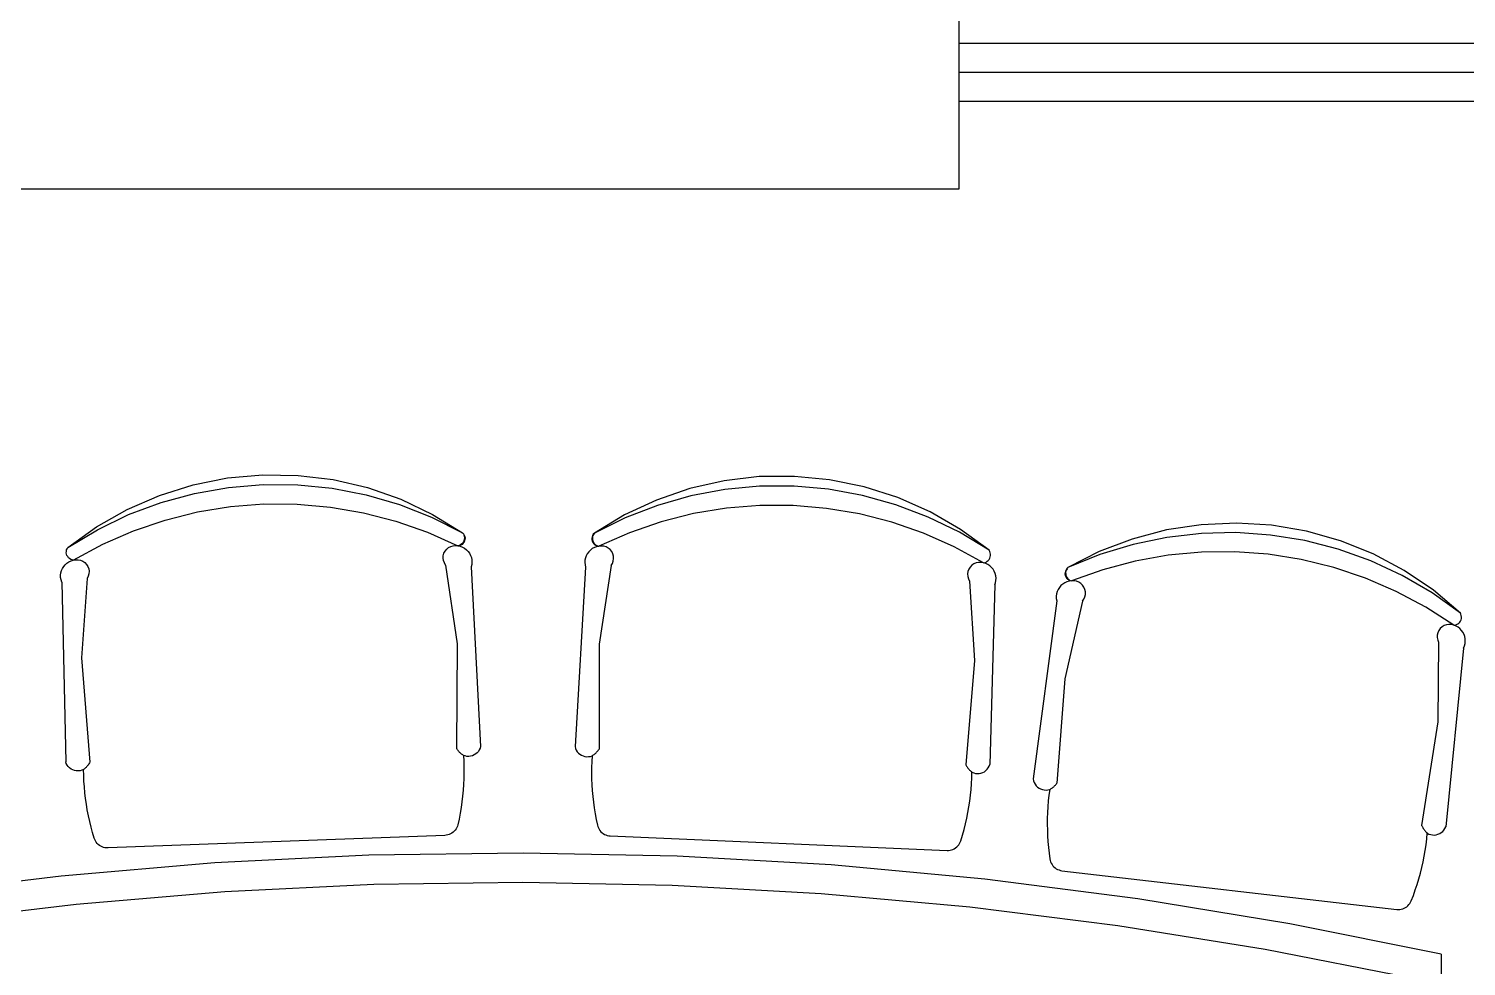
# Model space of a CAD drawing. Header units: centimetres. Extents: x 1966 to 8787, y 7398 to 12383.
# Drawn here: x 7991.4 to 8188.6, y 9424.1 to 9552.7 of the extents above; entities that cross this region are included whole.
import ezdxf

# ---------------------------------------------------------------- set-up
doc = ezdxf.new("R2010")
doc.units = ezdxf.units.CM

msp = doc.modelspace()

# ---------------------------------------------------------------- linework, layer by layer
for p, q in [((8118.96, 9554.73), (8118.96, 9550.73)), ((8299.51, 9550.73), (8118.96, 9550.73)), ((8118.96, 9550.73), (8118.96, 9546.73)), ((8295.51, 9546.73), (8118.96, 9546.73)), ((8118.96, 9546.73), (8118.96, 9542.73)), ((8291.51, 9542.73), (8118.96, 9542.73)), ((8118.96, 9542.73), (8118.96, 9530.73)), ((8118.96, 9530.73), (7833.51, 9530.73)), ((8009.28, 9488.7), (8013.89, 9490.15)), ((8013.89, 9490.15), (8018.64, 9491.09)), ((8018.64, 9491.09), (8023.46, 9491.53)), ((8018.77, 9489.79), (8023.51, 9490.18)), ((8023.46, 9491.53), (8028.3, 9491.45)), ((8023.51, 9490.18), (8028.26, 9490.14)), ((8028.26, 9490.14), (8032.99, 9489.67)), ((8028.3, 9491.45), (8033.1, 9490.86)), ((8033.1, 9490.86), (8037.81, 9489.76)), ((8086.77, 9490.7), (8082.05, 9489.63)), ((8091.57, 9491.27), (8086.77, 9490.7)), ((8096.41, 9491.31), (8091.57, 9491.27)), ((8096.35, 9489.97), (8091.6, 9489.96)), ((8101.08, 9489.55), (8096.35, 9489.97)), ((8101.23, 9490.85), (8096.41, 9491.31)), ((8105.97, 9489.87), (8101.23, 9490.85)), ((8004.84, 9486.77), (8009.28, 9488.7)), ((8009.51, 9487.72), (8014.1, 9488.97)), ((8014.1, 9488.97), (8018.77, 9489.79)), ((8032.99, 9489.67), (8037.65, 9488.76)), ((8037.65, 9488.76), (8042.21, 9487.44)), ((8037.81, 9489.76), (8042.38, 9488.16)), ((8042.38, 9488.16), (8046.75, 9486.09)), ((8077.47, 9488.06), (8073.09, 9486.01)), ((8082.05, 9489.63), (8077.47, 9488.06)), ((8082.2, 9488.63), (8077.63, 9487.33)), ((8086.87, 9489.51), (8082.2, 9488.63)), ((8091.6, 9489.96), (8086.87, 9489.51)), ((8105.76, 9488.69), (8101.08, 9489.55)), ((8110.33, 9487.42), (8105.76, 9488.69)), ((8110.57, 9488.4), (8105.97, 9489.87)), ((8115, 9486.44), (8110.57, 9488.4)), ((8000.64, 9484.37), (8004.84, 9486.77)), ((8000.78, 9483.99), (8005.06, 9486.06)), ((8005.06, 9486.06), (8009.51, 9487.72)), ((8010.06, 9485.31), (8014.51, 9486.42)), ((8014.51, 9486.42), (8019.03, 9487.16)), ((8019.03, 9487.16), (8023.61, 9487.52)), ((8023.61, 9487.52), (8028.2, 9487.5)), ((8028.2, 9487.5), (8032.77, 9487.1)), ((8032.77, 9487.1), (8037.29, 9486.32)), ((8037.29, 9486.32), (8041.73, 9485.17)), ((8042.21, 9487.44), (8046.63, 9485.7)), ((8046.75, 9486.09), (8050.88, 9483.56)), ((8077.63, 9487.33), (8073.2, 9485.62)), ((8082.55, 9486.19), (8078.1, 9485.06)), ((8087.08, 9486.94), (8082.55, 9486.19)), ((8091.65, 9487.32), (8087.08, 9486.94)), ((8096.24, 9487.31), (8091.65, 9487.32)), ((8100.81, 9486.92), (8096.24, 9487.31)), ((8105.33, 9486.15), (8100.81, 9486.92)), ((8109.78, 9485.01), (8105.33, 9486.15)), ((8114.77, 9485.73), (8110.33, 9487.42)), ((8119.19, 9484.02), (8115, 9486.44)), ((7996.71, 9481.55), (8000.64, 9484.37)), ((8005.71, 9483.83), (8010.06, 9485.31)), ((8041.73, 9485.17), (8046.06, 9483.65)), ((8046.63, 9485.7), (8050.88, 9483.56)), ((8073.09, 9486.01), (8068.95, 9483.51)), ((8073.2, 9485.62), (8068.95, 9483.51)), ((8078.1, 9485.06), (8073.77, 9483.57)), ((8114.11, 9483.5), (8109.78, 9485.01)), ((8119.04, 9483.64), (8114.77, 9485.73)), ((8152.21, 9484.68), (8147.43, 9483.95)), ((8157.04, 9484.89), (8152.21, 9484.68)), ((8161.87, 9484.59), (8157.04, 9484.89)), ((8166.64, 9483.78), (8161.87, 9484.59)), ((7996.71, 9481.55), (8000.78, 9483.99)), ((8001.51, 9481.99), (8005.71, 9483.83)), ((8046.06, 9483.65), (8050.24, 9481.77)), ((8050.88, 9482.16), (8050.75, 9482.03)), ((8050.95, 9482.12), (8050.8, 9481.98)), ((8050.88, 9483.56), (8050.98, 9483.41)), ((8050.88, 9483.56), (8051.01, 9483.41)), ((8050.98, 9482.32), (8050.88, 9482.16)), ((8051.07, 9482.28), (8050.95, 9482.12)), ((8050.98, 9483.41), (8051.06, 9483.24)), ((8051.06, 9482.49), (8050.98, 9482.32)), ((8051.01, 9483.41), (8051.11, 9483.24)), ((8051.06, 9483.24), (8051.11, 9483.05)), ((8051.11, 9482.68), (8051.06, 9482.49)), ((8051.15, 9482.46), (8051.07, 9482.28)), ((8051.11, 9483.24), (8051.18, 9483.05)), ((8051.11, 9483.05), (8051.12, 9482.86)), ((8051.12, 9482.86), (8051.11, 9482.68)), ((8051.2, 9482.65), (8051.15, 9482.46)), ((8051.18, 9483.05), (8051.21, 9482.86)), ((8051.21, 9482.86), (8051.2, 9482.65)), ((8068.64, 9483), (8068.61, 9482.8)), ((8068.61, 9482.8), (8068.62, 9482.6)), ((8068.62, 9482.6), (8068.67, 9482.41)), ((8068.71, 9483.19), (8068.64, 9483)), ((8068.67, 9482.41), (8068.75, 9482.23)), ((8068.71, 9483), (8068.69, 9482.81)), ((8068.69, 9482.81), (8068.71, 9482.62)), ((8068.81, 9483.36), (8068.71, 9483.19)), ((8068.76, 9483.18), (8068.71, 9483)), ((8068.71, 9482.62), (8068.76, 9482.44)), ((8068.75, 9482.23), (8068.87, 9482.06)), ((8068.84, 9483.35), (8068.76, 9483.18)), ((8068.76, 9482.44), (8068.83, 9482.27)), ((8068.95, 9483.51), (8068.81, 9483.36)), ((8068.83, 9482.27), (8068.94, 9482.11)), ((8068.95, 9483.51), (8068.84, 9483.35)), ((8068.94, 9482.11), (8069.07, 9481.97)), ((8073.77, 9483.57), (8069.57, 9481.72)), ((8118.3, 9481.64), (8114.11, 9483.5)), ((8123.1, 9481.17), (8119.04, 9483.64)), ((8123.1, 9481.17), (8119.19, 9484.02)), ((8142.75, 9482.71), (8138.23, 9480.99)), ((8147.43, 9483.95), (8142.75, 9482.71)), ((8147.51, 9482.94), (8142.86, 9481.98)), ((8152.23, 9483.48), (8147.51, 9482.94)), ((8156.98, 9483.59), (8152.23, 9483.48)), ((8161.72, 9483.26), (8156.98, 9483.59)), ((8166.41, 9482.49), (8161.72, 9483.26)), ((8171.01, 9481.31), (8166.41, 9482.49)), ((8171.3, 9482.47), (8166.64, 9483.78)), ((8175.79, 9480.66), (8171.3, 9482.47)), ((7996.51, 9480.83), (7996.52, 9481.02)), ((7996.54, 9480.64), (7996.51, 9480.83)), ((7996.52, 9481.02), (7996.55, 9481.21)), ((7996.6, 9480.47), (7996.54, 9480.64)), ((7996.55, 9481.21), (7996.61, 9481.38)), ((7996.7, 9480.3), (7996.6, 9480.47)), ((7996.61, 9481.38), (7996.71, 9481.55)), ((7996.81, 9480.15), (7996.7, 9480.3)), ((7996.95, 9480.02), (7996.81, 9480.15)), ((7997.47, 9479.81), (8001.51, 9481.99)), ((8048.21, 9480.09), (8048.23, 9480.42)), ((8048.23, 9480.42), (8048.32, 9480.75)), ((8048.32, 9480.75), (8048.47, 9481.05)), ((8048.47, 9481.05), (8048.69, 9481.32)), ((8048.69, 9481.32), (8048.95, 9481.53)), ((8048.95, 9481.53), (8049.25, 9481.69)), ((8049.25, 9481.69), (8049.57, 9481.79)), ((8049.57, 9481.79), (8049.91, 9481.81)), ((8049.91, 9481.81), (8050.24, 9481.77)), ((8050.42, 9481.83), (8050.24, 9481.77)), ((8050.44, 9481.81), (8050.24, 9481.77)), ((8050.24, 9481.77), (8050.56, 9481.71)), ((8050.59, 9481.91), (8050.42, 9481.83)), ((8050.63, 9481.88), (8050.44, 9481.81)), ((8050.56, 9481.71), (8050.86, 9481.59)), ((8050.75, 9482.03), (8050.59, 9481.91)), ((8050.8, 9481.98), (8050.63, 9481.88)), ((8050.86, 9481.59), (8051.15, 9481.44)), ((8051.15, 9481.44), (8051.4, 9481.24)), ((8051.4, 9481.24), (8051.63, 9481.01)), ((8051.63, 9481.01), (8051.82, 9480.75)), ((8051.82, 9480.75), (8051.97, 9480.46)), ((8051.97, 9480.46), (8052.08, 9480.16)), ((8052.08, 9480.16), (8052.14, 9479.84)), ((8067.72, 9480.11), (8067.66, 9479.8)), ((8067.83, 9480.42), (8067.72, 9480.11)), ((8067.98, 9480.7), (8067.83, 9480.42)), ((8068.18, 9480.96), (8067.98, 9480.7)), ((8068.4, 9481.19), (8068.18, 9480.96)), ((8068.66, 9481.39), (8068.4, 9481.19)), ((8068.95, 9481.54), (8068.66, 9481.39)), ((8068.87, 9482.06), (8069.01, 9481.93)), ((8069.25, 9481.65), (8068.95, 9481.54)), ((8069.01, 9481.93), (8069.18, 9481.82)), ((8069.07, 9481.97), (8069.22, 9481.86)), ((8069.18, 9481.82), (8069.37, 9481.75)), ((8069.22, 9481.86), (8069.39, 9481.77)), ((8069.57, 9481.72), (8069.25, 9481.65)), ((8069.37, 9481.75), (8069.57, 9481.72)), ((8069.39, 9481.77), (8069.57, 9481.72)), ((8069.9, 9481.75), (8069.57, 9481.72)), ((8070.24, 9481.72), (8069.9, 9481.75)), ((8070.57, 9481.63), (8070.24, 9481.72)), ((8070.86, 9481.47), (8070.57, 9481.63)), ((8071.12, 9481.25), (8070.86, 9481.47)), ((8071.33, 9480.98), (8071.12, 9481.25)), ((8071.49, 9480.68), (8071.33, 9480.98)), ((8071.57, 9480.36), (8071.49, 9480.68)), ((8071.59, 9480.02), (8071.57, 9480.36)), ((8122.33, 9479.44), (8118.3, 9481.64)), ((8123.19, 9481.01), (8123.1, 9481.17)), ((8123.26, 9480.83), (8123.19, 9481.01)), ((8123.2, 9480.09), (8123.26, 9480.27)), ((8123.29, 9480.64), (8123.26, 9480.83)), ((8123.26, 9480.27), (8123.29, 9480.46)), ((8123.29, 9480.46), (8123.29, 9480.64)), ((8138.23, 9480.99), (8133.92, 9478.79)), ((8138.31, 9480.59), (8133.92, 9478.79)), ((8142.86, 9481.98), (8138.31, 9480.59)), ((8147.68, 9480.48), (8143.16, 9479.68)), ((8152.25, 9480.91), (8147.68, 9480.48)), ((8156.83, 9480.95), (8152.25, 9480.91)), ((8161.41, 9480.61), (8156.83, 9480.95)), ((8165.94, 9479.89), (8161.41, 9480.61)), ((8175.48, 9479.7), (8171.01, 9481.31)), ((8180.06, 9478.39), (8175.79, 9480.66)), ((7995.76, 9478.06), (7995.85, 9478.38)), ((7995.85, 9478.38), (7995.98, 9478.67)), ((7995.98, 9478.67), (7996.15, 9478.95)), ((7996.15, 9478.95), (7996.35, 9479.19)), ((7996.35, 9479.19), (7996.6, 9479.41)), ((7996.6, 9479.41), (7996.87, 9479.58)), ((7996.87, 9479.58), (7997.16, 9479.72)), ((7997.11, 9479.92), (7996.95, 9480.02)), ((7997.29, 9479.85), (7997.11, 9479.92)), ((7997.16, 9479.72), (7997.47, 9479.81)), ((7997.47, 9479.81), (7997.29, 9479.85)), ((7997.47, 9479.81), (7997.8, 9479.87)), ((7997.8, 9479.87), (7998.14, 9479.87)), ((7998.14, 9479.87), (7998.47, 9479.8)), ((7998.47, 9479.8), (7998.78, 9479.67)), ((7998.78, 9479.67), (7999.06, 9479.47)), ((7999.06, 9479.47), (7999.29, 9479.22)), ((7999.29, 9479.22), (7999.47, 9478.93)), ((7999.47, 9478.93), (7999.58, 9478.61)), ((7999.58, 9478.61), (7999.63, 9478.28)), ((7999.63, 9478.28), (7999.61, 9477.94)), ((8048.25, 9479.75), (8048.21, 9480.09)), ((8048.37, 9479.43), (8048.25, 9479.75)), ((8048.54, 9479.14), (8048.37, 9479.43)), ((8048.54, 9479.14), (8050.11, 9468.32)), ((8052.12, 9479.2), (8052.04, 9478.88)), ((8052.04, 9478.88), (8053.35, 9454.26)), ((8052.15, 9479.52), (8052.12, 9479.2)), ((8052.14, 9479.84), (8052.15, 9479.52)), ((8067.75, 9478.84), (8066.3, 9454.23)), ((8067.66, 9479.8), (8067.64, 9479.47)), ((8067.64, 9479.47), (8067.67, 9479.15)), ((8067.67, 9479.15), (8067.75, 9478.84)), ((8071.26, 9479.08), (8069.62, 9468.27)), ((8071.26, 9479.08), (8071.43, 9479.36)), ((8071.43, 9479.36), (8071.55, 9479.68)), ((8071.55, 9479.68), (8071.59, 9480.02)), ((8120.21, 9478.26), (8120.16, 9477.92)), ((8120.33, 9478.57), (8120.21, 9478.26)), ((8120.5, 9478.86), (8120.33, 9478.57)), ((8120.74, 9479.11), (8120.5, 9478.86)), ((8121.01, 9479.3), (8120.74, 9479.11)), ((8121.32, 9479.44), (8121.01, 9479.3)), ((8121.66, 9479.51), (8121.32, 9479.44)), ((8121.99, 9479.51), (8121.66, 9479.51)), ((8122.33, 9479.44), (8121.99, 9479.51)), ((8122.33, 9479.44), (8122.51, 9479.48)), ((8122.64, 9479.35), (8122.33, 9479.44)), ((8122.51, 9479.48), (8122.69, 9479.55)), ((8122.93, 9479.21), (8122.64, 9479.35)), ((8122.69, 9479.55), (8122.85, 9479.65)), ((8122.85, 9479.65), (8122.99, 9479.78)), ((8123.2, 9479.03), (8122.93, 9479.21)), ((8122.99, 9479.78), (8123.11, 9479.92)), ((8123.11, 9479.92), (8123.2, 9480.09)), ((8123.44, 9478.82), (8123.2, 9479.03)), ((8123.65, 9478.57), (8123.44, 9478.82)), ((8123.82, 9478.29), (8123.65, 9478.57)), ((8123.94, 9478), (8123.82, 9478.29)), ((8133.57, 9478.31), (8133.53, 9478.11)), ((8133.66, 9478.49), (8133.57, 9478.31)), ((8133.64, 9478.3), (8133.61, 9478.11)), ((8133.71, 9478.48), (8133.64, 9478.3)), ((8133.77, 9478.65), (8133.66, 9478.49)), ((8133.8, 9478.64), (8133.71, 9478.48)), ((8133.92, 9478.79), (8133.77, 9478.65)), ((8133.92, 9478.79), (8133.8, 9478.64)), ((8138.73, 9478.5), (8134.41, 9476.96)), ((8143.16, 9479.68), (8138.73, 9478.5)), ((8170.4, 9478.8), (8165.94, 9479.89)), ((8174.75, 9477.34), (8170.4, 9478.8)), ((8179.78, 9477.7), (8175.48, 9479.7)), ((8184.07, 9475.68), (8180.06, 9478.39)), ((7995.72, 9477.74), (7995.76, 9478.06)), ((7995.73, 9477.42), (7995.72, 9477.74)), ((7995.79, 9477.1), (7995.73, 9477.42)), ((7995.89, 9476.79), (7995.79, 9477.1)), ((7995.89, 9476.79), (7996.42, 9452.15)), ((7999.37, 9477.31), (7998.61, 9466.41)), ((7999.52, 9477.61), (7999.37, 9477.31)), ((7999.61, 9477.94), (7999.52, 9477.61)), ((8120.16, 9477.92), (8120.18, 9477.58)), ((8120.18, 9477.58), (8120.27, 9477.26)), ((8120.27, 9477.26), (8120.42, 9476.95)), ((8120.42, 9476.95), (8121.11, 9466.04)), ((8123.89, 9476.42), (8123.21, 9451.77)), ((8123.89, 9476.42), (8123.99, 9476.72)), ((8124.03, 9477.68), (8123.94, 9478)), ((8123.99, 9476.72), (8124.05, 9477.04)), ((8124.06, 9477.36), (8124.03, 9477.68)), ((8124.05, 9477.04), (8124.06, 9477.36)), ((8132.96, 9476.31), (8132.75, 9476.06)), ((8133.21, 9476.52), (8132.96, 9476.31)), ((8133.48, 9476.69), (8133.21, 9476.52)), ((8133.78, 9476.83), (8133.48, 9476.69)), ((8133.53, 9478.11), (8133.52, 9477.91)), ((8133.52, 9477.91), (8133.56, 9477.71)), ((8133.56, 9477.71), (8133.63, 9477.53)), ((8133.61, 9478.11), (8133.62, 9477.92)), ((8133.62, 9477.92), (8133.65, 9477.74)), ((8133.63, 9477.53), (8133.73, 9477.36)), ((8133.65, 9477.74), (8133.71, 9477.56)), ((8133.71, 9477.56), (8133.81, 9477.4)), ((8133.73, 9477.36), (8133.87, 9477.21)), ((8134.09, 9476.91), (8133.78, 9476.83)), ((8133.81, 9477.4), (8133.93, 9477.25)), ((8133.87, 9477.21), (8134.03, 9477.09)), ((8133.93, 9477.25), (8134.07, 9477.13)), ((8134.03, 9477.09), (8134.21, 9477.01)), ((8134.07, 9477.13), (8134.23, 9477.03)), ((8134.41, 9476.96), (8134.09, 9476.91)), ((8134.21, 9477.01), (8134.41, 9476.96)), ((8134.23, 9477.03), (8134.41, 9476.96)), ((8134.74, 9476.97), (8134.41, 9476.96)), ((8135.08, 9476.92), (8134.74, 9476.97)), ((8135.4, 9476.8), (8135.08, 9476.92)), ((8135.68, 9476.62), (8135.4, 9476.8)), ((8135.92, 9476.38), (8135.68, 9476.62)), ((8136.11, 9476.1), (8135.92, 9476.38)), ((8178.96, 9475.53), (8174.75, 9477.34)), ((8183.89, 9475.31), (8179.78, 9477.7)), ((8132.39, 9474.22), (8129.16, 9449.78)), ((8132.37, 9475.18), (8132.33, 9474.86)), ((8132.33, 9474.86), (8132.33, 9474.54)), ((8132.33, 9474.54), (8132.39, 9474.22)), ((8132.45, 9475.49), (8132.37, 9475.18)), ((8132.58, 9475.79), (8132.45, 9475.49)), ((8132.75, 9476.06), (8132.58, 9475.79)), ((8135.9, 9474.2), (8133.49, 9463.54)), ((8135.9, 9474.2), (8136.1, 9474.48)), ((8136.1, 9474.48), (8136.23, 9474.79)), ((8136.24, 9475.79), (8136.11, 9476.1)), ((8136.23, 9474.79), (8136.31, 9475.12)), ((8136.31, 9475.46), (8136.24, 9475.79)), ((8136.31, 9475.12), (8136.31, 9475.46)), ((8183.01, 9473.37), (8178.96, 9475.53)), ((8187.76, 9472.55), (8183.89, 9475.31)), ((8187.76, 9472.55), (8184.07, 9475.68)), ((8186.86, 9470.88), (8183.01, 9473.37)), ((8187.84, 9472.38), (8187.76, 9472.55)), ((8187.89, 9472.2), (8187.84, 9472.38)), ((8185, 9470.43), (8184.81, 9470.16)), ((8185.25, 9470.66), (8185, 9470.43)), ((8185.54, 9470.84), (8185.25, 9470.66)), ((8185.86, 9470.95), (8185.54, 9470.84)), ((8186.2, 9470.99), (8185.86, 9470.95)), ((8186.54, 9470.97), (8186.2, 9470.99)), ((8186.86, 9470.88), (8186.54, 9470.97)), ((8186.86, 9470.88), (8187.05, 9470.91)), ((8187.17, 9470.76), (8186.86, 9470.88)), ((8187.05, 9470.91), (8187.23, 9470.96)), ((8187.45, 9470.61), (8187.17, 9470.76)), ((8187.23, 9470.96), (8187.4, 9471.05)), ((8187.4, 9471.05), (8187.55, 9471.17)), ((8187.7, 9470.41), (8187.45, 9470.61)), ((8187.55, 9471.17), (8187.68, 9471.31)), ((8187.68, 9471.31), (8187.78, 9471.46)), ((8187.93, 9470.18), (8187.7, 9470.41)), ((8187.78, 9471.46), (8187.85, 9471.64)), ((8187.85, 9471.64), (8187.9, 9471.82)), ((8187.91, 9472.01), (8187.89, 9472.2)), ((8187.9, 9471.82), (8187.91, 9472.01)), ((8050.11, 9468.32), (8050.06, 9453.95)), ((8184.67, 9469.85), (8184.59, 9469.52)), ((8184.59, 9469.52), (8184.59, 9469.18)), ((8184.59, 9469.18), (8184.65, 9468.85)), ((8184.65, 9468.85), (8184.78, 9468.54)), ((8184.81, 9470.16), (8184.67, 9469.85)), ((8184.78, 9468.54), (8184.68, 9457.61)), ((8188.12, 9469.91), (8187.93, 9470.18)), ((8188.27, 9469.63), (8188.12, 9469.91)), ((8188.37, 9469.32), (8188.27, 9469.63)), ((8188.33, 9468.05), (8188.41, 9468.36)), ((8188.43, 9469), (8188.37, 9469.32)), ((8188.41, 9468.36), (8188.44, 9468.68)), ((8188.44, 9468.68), (8188.43, 9469)), ((7998.61, 9466.41), (7999.72, 9452.07)), ((8069.62, 9468.27), (8069.59, 9453.89)), ((8188.2, 9467.75), (8185.75, 9443.22)), ((8188.2, 9467.75), (8188.33, 9468.05)), ((8121.11, 9466.04), (8119.91, 9451.72)), ((8133.49, 9463.54), (8132.42, 9449.2)), ((8184.68, 9457.61), (8182.45, 9443.4)), ((8050.12, 9453.86), (8050.06, 9453.95)), ((8050.18, 9453.77), (8050.12, 9453.86)), ((8050.25, 9453.68), (8050.18, 9453.77)), ((8050.32, 9453.59), (8050.25, 9453.68)), ((8050.39, 9453.51), (8050.32, 9453.59)), ((8050.47, 9453.43), (8050.39, 9453.51)), ((8050.55, 9453.35), (8050.47, 9453.43)), ((8050.63, 9453.28), (8050.55, 9453.35)), ((8050.71, 9453.21), (8050.63, 9453.28)), ((8050.8, 9453.14), (8050.71, 9453.21)), ((8050.89, 9453.08), (8050.8, 9453.14)), ((8050.98, 9453.02), (8050.89, 9453.08)), ((8050.98, 9453.02), (8051.03, 9452.22)), ((8051.22, 9452.94), (8050.98, 9453.02)), ((8051.47, 9452.89), (8051.22, 9452.94)), ((8051.73, 9452.89), (8051.47, 9452.89)), ((8051.98, 9452.92), (8051.73, 9452.89)), ((8052.23, 9452.98), (8051.98, 9452.92)), ((8052.46, 9453.08), (8052.23, 9452.98)), ((8052.67, 9453.22), (8052.46, 9453.08)), ((8052.87, 9453.38), (8052.67, 9453.22)), ((8053.04, 9453.57), (8052.87, 9453.38)), ((8053.17, 9453.79), (8053.04, 9453.57)), ((8053.28, 9454.02), (8053.17, 9453.79)), ((8053.35, 9454.26), (8053.28, 9454.02)), ((8066.3, 9454.23), (8066.37, 9453.98)), ((8066.37, 9453.98), (8066.47, 9453.75)), ((8066.47, 9453.75), (8066.61, 9453.53)), ((8066.61, 9453.53), (8066.77, 9453.34)), ((8066.77, 9453.34), (8066.97, 9453.18)), ((8066.97, 9453.18), (8067.18, 9453.04)), ((8067.18, 9453.04), (8067.41, 9452.94)), ((8067.41, 9452.94), (8067.66, 9452.87)), ((8067.66, 9452.87), (8067.91, 9452.84)), ((8067.91, 9452.84), (8068.17, 9452.85)), ((8068.17, 9452.85), (8068.42, 9452.89)), ((8068.42, 9452.89), (8068.66, 9452.97)), ((8068.66, 9452.97), (8068.61, 9452.17)), ((8068.66, 9452.97), (8068.75, 9453.03)), ((8068.75, 9453.03), (8068.84, 9453.09)), ((8068.84, 9453.09), (8068.93, 9453.16)), ((8068.93, 9453.16), (8069.01, 9453.23)), ((8069.01, 9453.23), (8069.1, 9453.3)), ((8069.1, 9453.3), (8069.18, 9453.38)), ((8069.18, 9453.38), (8069.25, 9453.45)), ((8069.25, 9453.45), (8069.33, 9453.54)), ((8069.33, 9453.54), (8069.4, 9453.62)), ((8069.4, 9453.62), (8069.46, 9453.71)), ((8069.46, 9453.71), (8069.53, 9453.8)), ((8069.53, 9453.8), (8069.59, 9453.89)), ((7996.51, 9451.91), (7996.42, 9452.15)), ((7996.63, 9451.68), (7996.51, 9451.91)), ((7996.78, 9451.48), (7996.63, 9451.68)), ((7996.96, 9451.3), (7996.78, 9451.48)), ((7997.17, 9451.15), (7996.96, 9451.3)), ((7997.39, 9451.03), (7997.17, 9451.15)), ((7997.63, 9450.95), (7997.39, 9451.03)), ((7997.88, 9450.9), (7997.63, 9450.95)), ((7998.14, 9450.89), (7997.88, 9450.9)), ((7998.39, 9450.92), (7998.14, 9450.89)), ((7998.64, 9450.98), (7998.39, 9450.92)), ((7998.87, 9451.08), (7998.64, 9450.98)), ((7998.96, 9451.15), (7998.87, 9451.08)), ((7998.89, 9450.28), (7998.87, 9451.08)), ((7999.04, 9451.22), (7998.96, 9451.15)), ((7999.13, 9451.29), (7999.04, 9451.22)), ((7999.21, 9451.37), (7999.13, 9451.29)), ((7999.28, 9451.45), (7999.21, 9451.37)), ((7999.36, 9451.53), (7999.28, 9451.45)), ((7999.43, 9451.61), (7999.36, 9451.53)), ((7999.49, 9451.7), (7999.43, 9451.61)), ((7999.56, 9451.79), (7999.49, 9451.7)), ((7999.61, 9451.88), (7999.56, 9451.79)), ((7999.67, 9451.98), (7999.61, 9451.88)), ((7999.72, 9452.07), (7999.67, 9451.98)), ((8051.03, 9452.22), (8051.05, 9451.43)), ((8051.05, 9450.63), (8051.04, 9449.83)), ((8051.05, 9451.43), (8051.05, 9450.63)), ((8068.58, 9451.38), (8068.57, 9450.58)), ((8068.57, 9450.58), (8068.58, 9449.78)), ((8068.61, 9452.17), (8068.58, 9451.38)), ((8119.91, 9451.72), (8119.96, 9451.62)), ((8119.96, 9451.62), (8120.02, 9451.53)), ((8120.02, 9451.53), (8120.08, 9451.43)), ((8120.08, 9451.43), (8120.14, 9451.34)), ((8120.14, 9451.34), (8120.21, 9451.26)), ((8120.21, 9451.26), (8120.28, 9451.17)), ((8120.28, 9451.17), (8120.35, 9451.09)), ((8120.35, 9451.09), (8120.42, 9451.01)), ((8120.42, 9451.01), (8120.5, 9450.93)), ((8120.5, 9450.93), (8120.58, 9450.86)), ((8120.58, 9450.86), (8120.67, 9450.79)), ((8120.67, 9450.79), (8120.76, 9450.72)), ((8120.73, 9449.92), (8120.76, 9450.72)), ((8120.76, 9450.72), (8120.99, 9450.62)), ((8120.99, 9450.62), (8121.24, 9450.55)), ((8121.24, 9450.55), (8121.49, 9450.53)), ((8121.49, 9450.53), (8121.74, 9450.54)), ((8121.74, 9450.54), (8121.99, 9450.58)), ((8121.99, 9450.58), (8122.23, 9450.66)), ((8122.23, 9450.66), (8122.46, 9450.78)), ((8122.46, 9450.78), (8122.66, 9450.93)), ((8122.66, 9450.93), (8122.85, 9451.11)), ((8122.85, 9451.11), (8123, 9451.31)), ((8123, 9451.31), (8123.12, 9451.53)), ((8123.12, 9451.53), (8123.21, 9451.77)), ((7998.92, 9449.49), (7998.89, 9450.28)), ((7998.98, 9448.69), (7998.92, 9449.49)), ((7999.05, 9447.9), (7998.98, 9448.69)), ((8051, 9449.03), (8050.95, 9448.24)), ((8051.04, 9449.83), (8051, 9449.03)), ((8068.58, 9449.78), (8068.61, 9448.98)), ((8068.61, 9448.98), (8068.66, 9448.19)), ((8120.63, 9448.33), (8120.69, 9449.13)), ((8120.69, 9449.13), (8120.73, 9449.92)), ((8129.16, 9449.78), (8129.21, 9449.53)), ((8129.21, 9449.53), (8129.3, 9449.29)), ((8129.3, 9449.29), (8129.42, 9449.06)), ((8129.42, 9449.06), (8129.57, 9448.86)), ((8129.57, 9448.86), (8129.75, 9448.68)), ((8129.75, 9448.68), (8129.96, 9448.53)), ((8131.71, 9448.52), (8131.8, 9448.58)), ((8131.8, 9448.58), (8131.88, 9448.65)), ((8131.88, 9448.65), (8131.97, 9448.72)), ((8131.97, 9448.72), (8132.05, 9448.79)), ((8132.05, 9448.79), (8132.13, 9448.87)), ((8132.13, 9448.87), (8132.21, 9448.95)), ((8132.21, 9448.95), (8132.28, 9449.03)), ((8132.28, 9449.03), (8132.35, 9449.12)), ((8132.35, 9449.12), (8132.42, 9449.2)), ((7999.15, 9447.1), (7999.05, 9447.9)), ((7999.26, 9446.31), (7999.15, 9447.1)), ((8050.78, 9446.65), (8050.67, 9445.86)), ((8050.88, 9447.44), (8050.78, 9446.65)), ((8050.95, 9448.24), (8050.88, 9447.44)), ((8068.66, 9448.19), (8068.73, 9447.39)), ((8068.73, 9447.39), (8068.82, 9446.6)), ((8068.82, 9446.6), (8068.93, 9445.81)), ((8120.34, 9445.96), (8120.46, 9446.74)), ((8120.46, 9446.74), (8120.55, 9447.54)), ((8120.55, 9447.54), (8120.63, 9448.33)), ((8129.96, 9448.53), (8130.18, 9448.41)), ((8130.18, 9448.41), (8130.42, 9448.32)), ((8130.42, 9448.32), (8130.67, 9448.28)), ((8130.67, 9448.28), (8130.92, 9448.26)), ((8130.92, 9448.26), (8131.18, 9448.29)), ((8131.23, 9446.77), (8131.17, 9445.97)), ((8131.18, 9448.29), (8131.42, 9448.35)), ((8131.32, 9447.56), (8131.23, 9446.77)), ((8131.42, 9448.35), (8131.32, 9447.56)), ((8131.42, 9448.35), (8131.52, 9448.4)), ((8131.52, 9448.4), (8131.61, 9448.46)), ((8131.61, 9448.46), (8131.71, 9448.52)), ((7999.39, 9445.53), (7999.26, 9446.31)), ((7999.55, 9444.74), (7999.39, 9445.53)), ((7999.72, 9443.97), (7999.55, 9444.74)), ((8050.54, 9445.07), (8050.39, 9444.29)), ((8050.67, 9445.86), (8050.54, 9445.07)), ((8068.93, 9445.81), (8069.05, 9445.02)), ((8069.05, 9445.02), (8069.2, 9444.24)), ((8120.04, 9444.39), (8120.2, 9445.17)), ((8120.2, 9445.17), (8120.34, 9445.96)), ((8131.12, 9445.18), (8131.09, 9444.38)), ((8131.17, 9445.97), (8131.12, 9445.18)), ((7999.91, 9443.19), (7999.72, 9443.97)), ((8000.11, 9442.42), (7999.91, 9443.19)), ((8049.87, 9442.77), (8049.73, 9442.61)), ((8049.98, 9442.94), (8049.87, 9442.77)), ((8050.08, 9443.12), (8049.98, 9442.94)), ((8050.16, 9443.31), (8050.08, 9443.12)), ((8050.22, 9443.51), (8050.16, 9443.31)), ((8050.39, 9444.29), (8050.22, 9443.51)), ((8069.2, 9444.24), (8069.37, 9443.45)), ((8069.37, 9443.45), (8069.42, 9443.26)), ((8069.42, 9443.26), (8069.5, 9443.06)), ((8069.5, 9443.06), (8069.6, 9442.88)), ((8069.6, 9442.88), (8069.71, 9442.71)), ((8069.71, 9442.71), (8069.85, 9442.55)), ((8119.46, 9442.07), (8119.68, 9442.83)), ((8119.68, 9442.83), (8119.87, 9443.61)), ((8119.87, 9443.61), (8120.04, 9444.39)), ((8131.09, 9444.38), (8131.08, 9443.58)), ((8131.08, 9443.58), (8131.1, 9442.78)), ((8131.1, 9442.78), (8131.13, 9441.99)), ((8182.45, 9443.4), (8182.5, 9443.3)), ((8182.5, 9443.3), (8182.55, 9443.21)), ((8182.55, 9443.21), (8182.6, 9443.11)), ((8182.6, 9443.11), (8182.65, 9443.01)), ((8182.65, 9443.01), (8182.71, 9442.92)), ((8182.71, 9442.92), (8182.78, 9442.83)), ((8182.78, 9442.83), (8182.84, 9442.74)), ((8182.84, 9442.74), (8182.91, 9442.66)), ((8182.91, 9442.66), (8182.99, 9442.58)), ((8185.34, 9442.58), (8185.51, 9442.77)), ((8185.51, 9442.77), (8185.64, 9442.99)), ((8185.64, 9442.99), (8185.75, 9443.22)), ((8000.34, 9441.66), (8000.11, 9442.42)), ((8000.41, 9441.46), (8000.34, 9441.66)), ((8000.51, 9441.28), (8000.41, 9441.46)), ((8000.62, 9441.1), (8000.51, 9441.28)), ((8000.75, 9440.94), (8000.62, 9441.1)), ((8000.9, 9440.8), (8000.75, 9440.94)), ((8001.06, 9440.67), (8000.9, 9440.8)), ((8001.23, 9440.56), (8001.06, 9440.67)), ((8048.44, 9442.04), (8002.23, 9440.32)), ((8048.64, 9442.06), (8048.44, 9442.04)), ((8048.85, 9442.1), (8048.64, 9442.06)), ((8049.04, 9442.16), (8048.85, 9442.1)), ((8049.23, 9442.25), (8049.04, 9442.16)), ((8049.41, 9442.35), (8049.23, 9442.25)), ((8049.58, 9442.47), (8049.41, 9442.35)), ((8049.73, 9442.61), (8049.58, 9442.47)), ((8069.85, 9442.55), (8070, 9442.41)), ((8070, 9442.41), (8070.17, 9442.29)), ((8070.17, 9442.29), (8070.34, 9442.18)), ((8070.34, 9442.18), (8070.53, 9442.1)), ((8070.53, 9442.1), (8070.73, 9442.03)), ((8070.73, 9442.03), (8070.93, 9441.99)), ((8070.93, 9441.99), (8071.14, 9441.97)), ((8071.14, 9441.97), (8117.34, 9439.98)), ((8118.82, 9440.59), (8118.95, 9440.75)), ((8118.95, 9440.75), (8119.06, 9440.92)), ((8119.06, 9440.92), (8119.16, 9441.11)), ((8119.16, 9441.11), (8119.23, 9441.3)), ((8119.23, 9441.3), (8119.46, 9442.07)), ((8131.13, 9441.99), (8131.18, 9441.19)), ((8131.18, 9441.19), (8131.25, 9440.39)), ((8182.93, 9439.97), (8183.05, 9440.76)), ((8182.99, 9442.58), (8183.06, 9442.5)), ((8183.05, 9440.76), (8183.15, 9441.55)), ((8183.06, 9442.5), (8183.14, 9442.42)), ((8183.14, 9442.42), (8183.22, 9442.35)), ((8183.15, 9441.55), (8183.22, 9442.35)), ((8183.22, 9442.35), (8183.45, 9442.23)), ((8183.45, 9442.23), (8183.69, 9442.15)), ((8183.69, 9442.15), (8183.94, 9442.1)), ((8183.94, 9442.1), (8184.19, 9442.09)), ((8184.19, 9442.09), (8184.45, 9442.12)), ((8184.45, 9442.12), (8184.69, 9442.19)), ((8184.69, 9442.19), (8184.93, 9442.29)), ((8184.93, 9442.29), (8185.14, 9442.42)), ((8185.14, 9442.42), (8185.34, 9442.58)), ((8001.42, 9440.47), (8001.23, 9440.56)), ((8001.61, 9440.4), (8001.42, 9440.47)), ((8001.81, 9440.35), (8001.61, 9440.4)), ((8002.02, 9440.32), (8001.81, 9440.35)), ((8002.23, 9440.32), (8002.02, 9440.32)), ((8038.01, 9439.32), (8016.88, 9438.26)), ((8059.17, 9439.62), (8038.01, 9439.32)), ((8080.32, 9439.18), (8059.17, 9439.62)), ((8101.45, 9437.98), (8080.32, 9439.18)), ((8117.34, 9439.98), (8117.54, 9439.98)), ((8117.54, 9439.98), (8117.75, 9440.01)), ((8117.75, 9440.01), (8117.95, 9440.05)), ((8117.95, 9440.05), (8118.15, 9440.12)), ((8118.15, 9440.12), (8118.33, 9440.21)), ((8118.33, 9440.21), (8118.51, 9440.32)), ((8118.51, 9440.32), (8118.67, 9440.45)), ((8118.67, 9440.45), (8118.82, 9440.59)), ((8131.25, 9440.39), (8131.34, 9439.6)), ((8131.34, 9439.6), (8131.44, 9438.81)), ((8131.44, 9438.81), (8131.48, 9438.61)), ((8182.64, 9438.4), (8182.79, 9439.19)), ((8182.79, 9439.19), (8182.93, 9439.97)), ((8016.88, 9438.26), (7995.79, 9436.44)), ((8122.52, 9436.03), (8101.45, 9437.98)), ((8131.48, 9438.61), (8131.55, 9438.41)), ((8131.55, 9438.41), (8131.63, 9438.22)), ((8131.63, 9438.22), (8131.74, 9438.04)), ((8131.74, 9438.04), (8131.86, 9437.88)), ((8131.86, 9437.88), (8132, 9437.73)), ((8132, 9437.73), (8132.16, 9437.59)), ((8132.16, 9437.59), (8132.33, 9437.47)), ((8132.33, 9437.47), (8132.51, 9437.37)), ((8132.51, 9437.37), (8132.7, 9437.3)), ((8132.7, 9437.3), (8132.9, 9437.24)), ((8132.9, 9437.24), (8133.1, 9437.2)), ((8133.1, 9437.2), (8179.04, 9431.88)), ((8182.06, 9436.08), (8182.27, 9436.85)), ((8182.27, 9436.85), (8182.46, 9437.63)), ((8182.46, 9437.63), (8182.64, 9438.4)), ((7995.79, 9436.44), (7974.79, 9433.88)), ((8038.69, 9435.29), (8018.25, 9434.29)), ((8059.16, 9435.57), (8038.69, 9435.29)), ((8079.63, 9435.15), (8059.16, 9435.57)), ((8100.07, 9434.02), (8079.63, 9435.15)), ((8143.5, 9433.34), (8122.52, 9436.03)), ((8181.58, 9434.56), (8181.83, 9435.32)), ((8181.83, 9435.32), (8182.06, 9436.08)), ((8018.25, 9434.29), (7997.85, 9432.58)), ((8120.46, 9432.18), (8100.07, 9434.02)), ((8164.38, 9429.9), (8143.5, 9433.34)), ((8180.83, 9432.7), (8180.94, 9432.88)), ((8180.94, 9432.88), (8181.02, 9433.06)), ((8181.02, 9433.06), (8181.31, 9433.81)), ((8181.31, 9433.81), (8181.58, 9434.56)), ((7997.85, 9432.58), (7977.52, 9430.17)), ((8140.77, 9429.64), (8120.46, 9432.18)), ((8179.04, 9431.88), (8179.25, 9431.87)), ((8179.25, 9431.87), (8179.45, 9431.88)), ((8179.45, 9431.88), (8179.66, 9431.91)), ((8179.66, 9431.91), (8179.86, 9431.96)), ((8179.86, 9431.96), (8180.05, 9432.04)), ((8180.05, 9432.04), (8180.23, 9432.14)), ((8180.23, 9432.14), (8180.4, 9432.25)), ((8180.4, 9432.25), (8180.56, 9432.39)), ((8180.56, 9432.39), (8180.7, 9432.54)), ((8180.7, 9432.54), (8180.83, 9432.7)), ((8160.98, 9426.4), (8140.77, 9429.64)), ((8185.12, 9425.72), (8164.38, 9429.9)), ((8181.07, 9422.45), (8160.98, 9426.4)), ((8185.12, 9425.72), (8185.12, 9327.33))]:
    msp.add_line(p, q)

doc.saveas('drawing.dxf')
